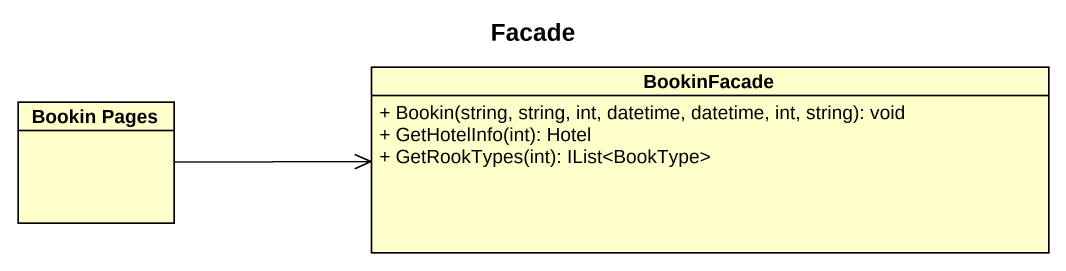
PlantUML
@startuml
title Facade
hide circle
hide empty members
skinparam classAttributeIconSize 0
class "Bookin Pages" as Bookin_Pages
class BookinFacade {
  + Bookin(string, string, int, datetime, datetime, int, string): void
  + GetHotelInfo(int): Hotel
  + GetRookTypes(int): IList<BookType>
}
Bookin_Pages -right-> BookinFacade
@enduml
